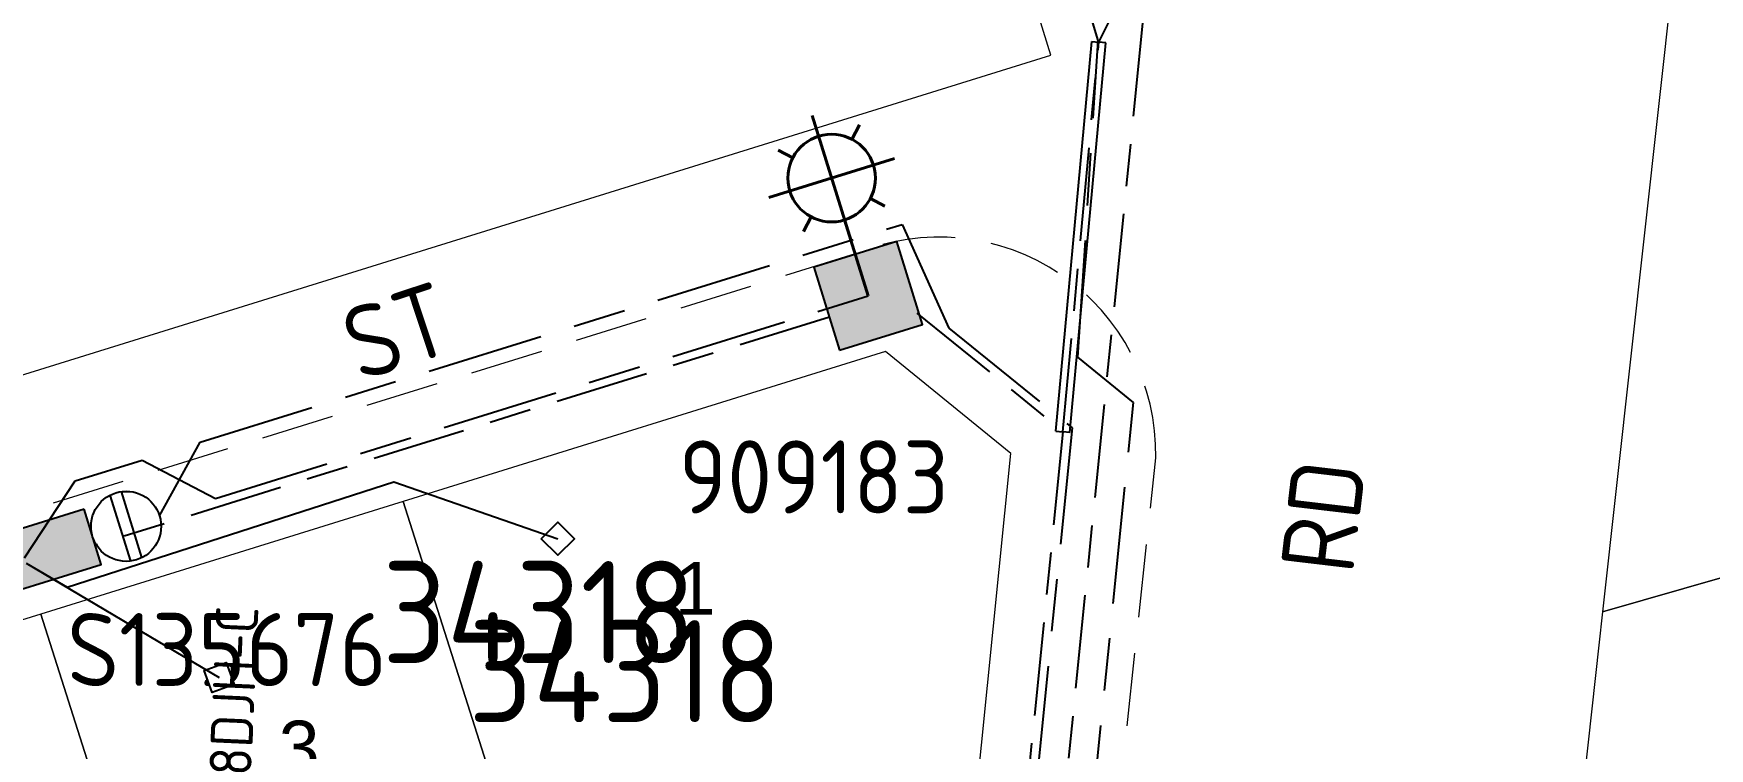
# Model space of a CAD drawing. Header units: metres. Extents: x 305887 to 307188, y 6269913 to 6270847.
# Drawn here: x 306534.3 to 306591.6, y 6270528.9 to 6270553.3 of the extents above; entities that cross this region are included whole.
import ezdxf
from ezdxf.enums import TextEntityAlignment as Align

# ---------------------------------------------------------------- set-up
doc = ezdxf.new("R2010")
doc.units = ezdxf.units.M
for name, pattern in [('Cable Exist UG', [8.2, 4, -1.2, 1.8, -1.2]), ('CENTERX2', [4, 2.5, -0.5, 0.5, -0.5]), ('DASHED', [0.75, 0.5, -0.25])]:
    doc.linetypes.add(name, pattern=pattern)
doc.layers.get('0').update_dxf_attribs({"color": 6})
doc.layers.add('Cadastre Land Parcels_SP_EXT', color=9, linetype='Continuous', lineweight=5)
doc.layers.add('Cadastre Road Names_SP_HV_LV_SL_EXT', color=9, linetype='Continuous', lineweight=5)
for name, color, linetype in [('Equip_HV_EXT', 7, 'Continuous'), ('Equip_LV_EXT', 7, 'Continuous'), ('Equip_SP_SL_EXT', 7, 'Continuous'), ('Mains_HV_EXT', 7, 'Continuous'), ('Mains_LV_EXT', 7, 'Continuous'), ('Mains_LV_SL_EXT', 7, 'Continuous'), ('Services_SP_EXT', 7, 'Continuous'), ('SupportsUG_SP_LV_EXT', 7, 'Continuous'), ('SupportsUG_SP_LV_SL_EXT', 7, 'Continuous'), ('UG_Details_SP_MISC', 7, 'Continuous')]:
    doc.layers.add(name, color=color, linetype=linetype)
doc.styles.add('ARIAL', font='arial.ttf', dxfattribs={"height": 2})
doc.styles.add('COLUMN_LABEL', font='arial.ttf')
doc.styles.add('iecARIAL', font='arial.ttf', dxfattribs={"height": 2})
doc.styles.add('iecISOCP', font='isocp.shx')
doc.styles.add('ieISOCP', font='isocp.shx')
doc.styles.add('POLE_LABEL', font='arial.ttf')
doc.styles.get("Standard").update_dxf_attribs({"font": 'arial.ttf'})
doc.linetypes.add('Cable New UG', pattern='A,7,-0.25,["x",Standard,S=2,R=0,X=0.2,Y=-0.8],-2.1', length=9.35)

# ---------------------------------------------------------------- blocks, each defined once
blk = doc.blocks.new('COLUMN_EXT')
blk.add_hatch(color=256).paths.add_polyline_path([(-1.485, 1.485), (-1.485, -1.485), (1.485, -1.485), (1.485, 1.485)])
blk.add_lwpolyline([(-1.485, -1.485), (1.485, -1.485), (1.485, 1.485), (-1.485, 1.485)], close=True)
for tag, height, style, flags, p in [('ASSET_NUM', 2.5, 'COLUMN_LABEL', 8, (2, 2)), ('STRUCTURE_PLANT_NUMBER', 0.2, 'POLE_LABEL', 9, (1.813, 0.031)), ('STREET_CODE', 0.2, 'COLUMN_LABEL', 9, (1.813, -0.2))]:
    blk.add_attdef(tag, text='', height=height, dxfattribs=dict(style=style, flags=flags)).set_placement(p, align=Align.MIDDLE_LEFT)
at = {"flags": 9}
for tag, p in [('OWNED_BY', (1.813, -0.6)), ('COLUMN_TYPE', (1.813, -0.4)), ('STATE', (1.813, -0.8)), ('USAGE', (1.813, -1)), ('LEGEND', (1.813, -1.2)), ('STREETNAME', (1.813, -1.6)), ('SUBURB', (1.813, -1.8)), ('LOCATION', (1.813, -1.4)), ('NOTES', (1.813, -2))]:
    blk.add_attdef(tag, text='', height=0.2, dxfattribs=at).set_placement(p, align=Align.MIDDLE_LEFT)
at = {"flags": 1}
blk.add_attdef('Z', (1.813, -2.351), '', height=0.2, dxfattribs=at)
blk = doc.blocks.new('PILLAR_EXT')
blk.add_hatch(color=256).paths.add_polyline_path([(-2.475, 0.99), (-2.475, -0.99), (2.475, -0.99), (2.475, 0.99)])
blk.add_lwpolyline([(-2.475, -0.99), (2.475, -0.99), (2.475, 0.99), (-2.475, 0.99)], close=True)
at = {"style": 'iecARIAL', "flags": 8}
blk.add_attdef('ASSET_NUM', (1.5, 3.5), '', height=2.5, dxfattribs=at)
for tag, p, flags in [('OWNED_BY', (0, -0.2), 9), ('STATE', (0, -0.4), 9), ('SUPPORT_TYPE', (0, -0.6), 9), ('USAGE', (0, -0.8), 9), ('LEGEND', (0, -1), 9), ('LOCATION', (0, -1.2), 9), ('STREETNAME', (0, -1.8), 9), ('NOTES', (0, -1.4), 9), ('PARENT', (0, -1.6), 9), ('SUBURB', (0, -2), 1)]:
    blk.add_attdef(tag, p, '', height=0.2, dxfattribs=dict(flags=flags))
blk = doc.blocks.new('SL_LANTERN_EXT')
at = {"lineweight": 40}
for p, q in [((0, 1.968), (0, 6.468)), ((-1.459, 5.676), (-1.061, 5.278)), ((1.458, 5.676), (1.06, 5.278)), ((-2.25, 4.218), (2.25, 4.218)), ((-1.459, 2.759), (-1.061, 3.157)), ((1.458, 2.759), (1.06, 3.157)), ((0, 0), (0, 2.721))]:
    blk.add_line(p, q, dxfattribs=at)
blk.add_circle((0, 4.218), 1.5, dxfattribs=at)
at = {"style": 'iecARIAL', "flags": 8}
blk.add_attdef('ASSET_NUM', (1.5, 1.5), '', height=2.5, dxfattribs=at)
for tag, p, height, flags in [('CONSTRUCTED_VOLTAGE', (0.981, -0.653), 0.2, 9), ('CONTROL_TYPE', (0.981, -0.853), 0.2, 9), ('LANTERN_PURPOSE', (0.981, -1.053), 0.2, 9), ('LANTERN_TYPE', (0.981, -1.253), 0.2, 9), ('LNUMBER', (2.181, -3.253), 2.5, 8), ('OPERATING_VOLTAGE', (0.981, -1.653), 0.2, 9), ('ORIENTATION', (0.981, -1.853), 0.2, 9), ('NO_PHASES', (0.981, -1.453), 0.2, 9), ('OWNED_BY', (0.981, -2.053), 0.2, 9), ('STATE', (0.981, -2.253), 0.2, 9), ('USAGE', (0.981, -2.453), 0.2, 9), ('CEXIST', (0.981, -2.653), 0.2, 9), ('CNEW', (0.981, -2.853), 0.2, 9), ('CNUMBER', (0.981, -3.053), 0.2, 9), ('CREMOVE', (0.981, -3.253), 0.2, 9), ('CREPLACE', (0.981, -3.453), 0.2, 9), ('LKINGHEIGHT', (0.981, -3.653), 0.2, 9), ('LBRACKET', (0.981, -3.853), 0.2, 9), ('LBRACKETVOCAB', (0.981, -4.053), 0.2, 9), ('LCATEGORY', (0.981, -4.253), 0.2, 9), ('LCHARGE1', (0.981, -4.453), 0.2, 9), ('LCHARGE1PERCENT', (0.981, -4.653), 0.2, 9), ('LCHARGE2', (0.981, -4.853), 0.2, 9), ('LCHARGE2PERCENT', (0.981, -5.053), 0.2, 9), ('LCHARGE3', (0.981, -5.253), 0.2, 9), ('LCHARGE3PERCENT', (0.981, -5.453), 0.2, 9), ('LEXIST', (0.981, -5.653), 0.2, 9), ('LLAMP', (0.981, -5.853), 0.2, 9), ('LLAMPVOCAB', (0.981, -6.053), 0.2, 9), ('LMAST', (0.981, -6.253), 0.2, 9), ('LMASTVOCAB', (0.981, -6.453), 0.2, 9), ('LNEW', (0.981, -6.653), 0.2, 9), ('LANTNUMBER', (0.981, -6.853), 0.2, 9), ('LOUTREACH', (0.981, -7.253), 0.2, 9), ('LOUTREACHVOCAB', (0.981, -7.453), 0.2, 9), ('LRATECODE', (0.981, -7.653), 0.2, 9), ('LREMOVE', (0.981, -7.853), 0.2, 9), ('LREPLACE', (0.981, -8.053), 0.2, 9), ('LTYPE', (0.981, -8.253), 0.2, 9), ('LTYPEVOCAB', (0.981, -8.453), 0.2, 9), ('LEGEND', (0.981, -8.653), 0.2, 9), ('STREETNAME', (0.981, -9.253), 0.2, 9), ('LOCATION', (0.981, -8.853), 0.2, 9), ('NOTES', (0.981, -9.053), 0.2, 9), ('SUBURB', (0.981, -9.453), 0.2, 1)]:
    blk.add_attdef(tag, p, '', height=height, dxfattribs=dict(flags=flags))
blk = doc.blocks.new('CCP_EXT')
at = {"flags": 9}
for tag, p in [('OWNED_BY', (0, -1)), ('USAGE', (0, -1.2)), ('STATE', (0, -1.8)), ('LEGEND', (0, -1.4)), ('LIFE_SUPPORT', (0, -1.6)), ('NOTES', (0, -2))]:
    blk.add_attdef(tag, text='', height=0.2, dxfattribs=at).set_placement(p, align=Align.MIDDLE_LEFT)
blk.add_wipeout([(0, 0.566), (0.566, 0), (0, -0.566), (-0.566, 0)])
blk.add_lwpolyline([(-0.566, 0), (0, 0.566), (0.566, 0), (0, -0.566), (-0.566, 0)])
at = {"flags": 1}
blk.add_attdef('Z', (0, 0), '', height=0.2, dxfattribs=at)
at = {"flags": 9}
for tag, p in [('CCP_TYPE', (0, 0)), ('OPERATING_VOLTAGE', (0, -0.6)), ('CONSTRUCTED_VOLTAGE', (0, -0.2)), ('NO_PHASES', (0, -0.4)), ('ORIENTATION', (0, -0.8))]:
    blk.add_attdef(tag, text='', height=0.2, dxfattribs=at).set_placement(p, align=Align.MIDDLE_LEFT)
blk = doc.blocks.new('LV_UG_LINKS_CLOSED_EXT')
blk.add_wipeout([(-1.056, 1.057), (-1.18, 0.916), (-1.286, 0.761), (-1.371, 0.594), (-1.435, 0.417), (-1.476, 0.234), (-1.493, 0.047), (-1.487, -0.14), (-1.458, -0.326), (-1.406, -0.506), (-1.331, -0.678), (-1.236, -0.839), (-1.121, -0.988), (-0.988, -1.12), (-0.84, -1.235), (-0.679, -1.331), (-0.506, -1.406), (-0.326, -1.458), (-0.141, -1.487), (0.047, -1.493), (0.233, -1.476), (0.416, -1.435), (0.593, -1.371), (0.76, -1.286), (0.915, -1.181), (1.056, -1.057), (1.18, -0.916), (1.286, -0.761), (1.371, -0.594), (1.435, -0.417), (1.476, -0.234), (1.493, -0.047), (1.487, 0.14), (1.458, 0.326), (1.406, 0.506), (1.331, 0.678), (1.236, 0.839), (1.121, 0.988), (0.988, 1.12), (0.84, 1.235), (0.679, 1.331), (0.506, 1.406), (0.326, 1.458), (0.141, 1.487), (-0.047, 1.493), (-0.233, 1.476), (-0.416, 1.435), (-0.593, 1.371), (-0.76, 1.286), (-0.915, 1.181)])
for p, q in [((-0.25, -1.479), (-0.25, 1.479)), ((0.25, -1.479), (0.25, 1.479))]:
    blk.add_line(p, q)
blk.add_circle((0, 0), 1.5)
at = {"flags": 9}
for tag, p in [('ACTUAL_STATUS', (0, 0)), ('OPERATING_VOLTAGE', (0, -0.6)), ('ORIENTATION', (0, -0.8)), ('CONSTRUCTED_VOLTAGE', (0, -0.2)), ('NO_PHASES', (0, -0.4)), ('STATE', (0, -1)), ('SWITCH_TYPE', (0, -1.2)), ('USAGE', (0, -1.4)), ('NOTES', (0, -1.6))]:
    blk.add_attdef(tag, text='', height=0.2, dxfattribs=at).set_placement(p, align=Align.MIDDLE_LEFT)
at = {"flags": 1}
blk.add_attdef('Z', (0, 0), '', height=0.2, dxfattribs=at)
blk = doc.blocks.new('*U56')
for p, q in [((-1.6, 0), (-1.6, 54.053)), ((-1.6, 54.053), (-0.8, 54.053)), ((0, 54.053), (-0.8, 54.053)), ((0, 0), (0, 54.053)), ((-1.6, 0), (-0.8, 0)), ((0, 0), (-0.8, 0))]:
    blk.add_line(p, q)
at = {"style": 'ARIAL'}
blk.add_attdef('SWG_TYPE', text='', height=1.8, rotation=90, dxfattribs=at).set_placement((-0.8, 54.798), align=Align.MIDDLE_LEFT)
blk.add_attdef('SUB_TYPE', text='', height=1.8, rotation=90, dxfattribs=at).set_placement((-0.8, -0.757), align=Align.MIDDLE_RIGHT)

msp = doc.modelspace()

# ---------------------------------------------------------------- linework, layer by layer
at = {"layer": 'Cadastre Land Parcels_SP_EXT', "linetype": 'Continuous'}
for points in [[(306440.641, 6270710.348), (306496.984, 6270530.197), (306569.08, 6270552.602), (306519.73, 6270711.948), (306506.864, 6270753.487), (306485.102, 6270823.753), (306475.985, 6270829.678), (306404.209, 6270826.879), (306427.629, 6270751.953), (306440.641, 6270710.348)], [(306728.14, 6270664.827), (306699.815, 6270702.563), (306558.197, 6270657.464), (306590.356, 6270555.178), (306587.959, 6270533.543), (306784.359, 6270589.9), (306773.597, 6270604.24), (306728.14, 6270664.827)], [(306818.77, 6270544.043), (306784.359, 6270589.9), (306587.959, 6270533.543), (306577.47, 6270438.11), (306840.979, 6270514.402), (306818.77, 6270544.043)], [(306567.709, 6270538.971), (306563.419, 6270542.456), (306546.905, 6270537.324), (306555.107, 6270511.519), (306564.903, 6270511.053), (306567.709, 6270538.971)], [(306555.107, 6270511.519), (306546.905, 6270537.324), (306534.509, 6270533.472), (306542.71, 6270507.667), (306555.107, 6270511.519)], [(306542.71, 6270507.667), (306534.509, 6270533.472), (306522.112, 6270529.62), (306530.314, 6270503.818), (306542.71, 6270507.667)]]:
    msp.add_lwpolyline(points, close=True, dxfattribs=at)
at = {"layer": 'Mains_LV_EXT', "linetype": 'Cable Exist UG'}
msp.add_lwpolyline([(306567.393, 6270515.704), (306567.393, 6270515.704), (306567.393, 6270515.704), (306569.573, 6270517.516), (306569.573, 6270517.516), (306571.905, 6270540.716), (306570.002, 6270542.261), (306570.002, 6270542.261), (306570.703, 6270553.107), (306570.182, 6270554.812)], dxfattribs=at)
at = {"layer": 'UG_Details_SP_MISC', "color": 7, "linetype": 'Cable Exist UG', "ltscale": 0.8}
for p, q in [((306570.72, 6270553.047), (306572.529, 6270556.676)), ((306569.492, 6270539.713), (306570.72, 6270553.047)), ((306564.491, 6270543.775), (306569.492, 6270539.713))]:
    msp.add_line(p, q, dxfattribs=at)
at = {"layer": 'UG_Details_SP_MISC'}
for p, q in [((306569.253, 6270539.735), (306570.481, 6270553.069)), ((306569.731, 6270539.691), (306570.959, 6270553.025)), ((306570.481, 6270553.069), (306570.72, 6270553.047)), ((306570.959, 6270553.025), (306570.72, 6270553.047)), ((306569.253, 6270539.735), (306569.492, 6270539.713)), ((306569.731, 6270539.691), (306569.492, 6270539.713))]:
    msp.add_line(p, q, dxfattribs=at)
at = {"layer": 'UG_Details_SP_MISC', "color": 8, "linetype": 'DASHED', "lineweight": 0, "ltscale": 5}
msp.add_line((306567.307, 6270488.624), (306572.669, 6270538.813), dxfattribs=at)
at = {"layer": 'UG_Details_SP_MISC', "color": 7, "linetype": 'Cable Exist UG', "ltscale": 0.8, "flags": 128}
msp.add_lwpolyline([(306569.492, 6270539.713), (306566.845, 6270513.379)], dxfattribs=at)
at = {"layer": 'UG_Details_SP_MISC', "color": 8, "linetype": 'DASHED', "lineweight": 0, "ltscale": 5}
msp.add_arc((306565.254, 6270538.961), 7.416, 358.8546, 112.79624, dxfattribs=at)

# ---------------------------------------------------------------- block references
at = {"layer": 'Equip_SP_SL_EXT', "rotation": 17.26350146555831}
msp.add_blockref('SL_LANTERN_EXT', (306562.826, 6270544.365), dxfattribs=at)
at = {"layer": 'SupportsUG_SP_LV_EXT'}
ref = msp.add_blockref('PILLAR_EXT', (306533.915, 6270535.382), dxfattribs=dict(at, rotation=197.2510830281142))
ref.add_attrib('ASSET_NUM', 'S135676', dxfattribs={"layer": '0', "height": 2.5, "style": 'iecISOCP'}).set_placement((306535.407, 6270532.255), align=Align.MIDDLE_LEFT)
at = {"layer": 'SupportsUG_SP_LV_SL_EXT'}
ref = msp.add_blockref('COLUMN_EXT', (306562.826, 6270544.365), dxfattribs=dict(at, rotation=17.24348343109784))
ref.add_attrib('ASSET_NUM', '909183', dxfattribs={"layer": '0', "height": 2.5, "style": 'iecISOCP'}).set_placement((306556.346, 6270539.414), align=Align.TOP_LEFT)

# ---------------------------------------------------------------- texts
at = {"layer": 'Cadastre Land Parcels_SP_EXT'}
for s, p in [('1', (306556.205, 6270533.451)), ('3', (306542.648, 6270528.02))]:
    msp.add_text(s, height=1.8, dxfattribs=at).set_placement(p)
at = {"layer": 'Cadastre Road Names_SP_HV_LV_SL_EXT', "color": 7, "linetype": 'Continuous', "ltscale": 5, "char_height": 2.5, "attachment_point": 1, "style": 'iecISOCP'}
for s, insert, rotation in [('\\pi5.3766;{\\C2;ST}', (306539.525, 6270542.09), 18.3197), ('\\pi5.3549;{\\C2;RD}', (306576.302, 6270529.765), 83.24858)]:
    msp.add_mtext_dynamic_manual_height_columns(s, width=14.10219, gutter_width=4, heights=[0], dxfattribs=dict(at, insert=insert, rotation=rotation))
at = {"layer": 'Equip_LV_EXT', "color": 2, "linetype": 'Cable New UG', "insert": (306546.568, 6270533.262), "char_height": 3.5, "attachment_point": 1, "style": 'ieISOCP'}
msp.add_mtext_dynamic_manual_height_columns('\\pi2.5726;{\\C1;34318}', width=15.99521, gutter_width=4, heights=[3.957], dxfattribs=at)

# ---------------------------------------------------------------- next in the draw order: block references
at = {"layer": 'Equip_LV_EXT', "xscale": 0.8000000000000002, "yscale": 0.8000000000000002, "zscale": 0.8000000000000002, "rotation": 17.32860020011953}
msp.add_blockref('LV_UG_LINKS_CLOSED_EXT', (306537.424, 6270536.474), dxfattribs=at)
at = {"layer": 'Services_SP_EXT'}
msp.add_blockref('CCP_EXT', (306552.202, 6270536.051), dxfattribs=at)
at = {"layer": 'Services_SP_EXT', "rotation": 155.283788431657}
msp.add_blockref('CCP_EXT', (306540.61, 6270531.301), dxfattribs=at)

# ---------------------------------------------------------------- next in the draw order: linework, layer by layer
at = {"layer": 'Mains_HV_EXT', "linetype": 'Cable Exist UG', "ltscale": 0.8}
msp.add_lwpolyline([(306572.222, 6270553.695), (306572.222, 6270553.695), (306568.116, 6270513.019), (306565.131, 6270513.32), (306559.589, 6270513.583), (306559.827, 6270518.577), (306549.442, 6270519.071)], dxfattribs=at)
at = {"layer": 'Mains_LV_EXT', "linetype": 'Cable Exist UG'}
msp.add_lwpolyline([(306538.57, 6270536.831), (306539.963, 6270539.356), (306539.963, 6270539.356), (306563.987, 6270546.811), (306563.987, 6270546.811), (306565.583, 6270543.257), (306569.807, 6270539.844), (306567.665, 6270518.531)], dxfattribs=at)
at = {"layer": 'Mains_LV_SL_EXT', "linetype": 'Cable Exist UG'}
msp.add_lwpolyline([(306533.946, 6270535.391), (306535.685, 6270538.026), (306535.685, 6270538.026), (306537.977, 6270538.738), (306540.48, 6270537.422), (306562.826, 6270544.365), (306562.826, 6270544.365)], dxfattribs=at)
at = {"layer": 'Services_SP_EXT'}
for points in [[(306534, 6270535.218), (306535.402, 6270534.396), (306535.402, 6270534.396), (306546.585, 6270537.995), (306552.202, 6270536.051)], [(306534, 6270535.218), (306540.61, 6270531.301)]]:
    msp.add_lwpolyline(points, dxfattribs=at)
at = {"layer": 'UG_Details_SP_MISC', "color": 8, "linetype": 'DASHED', "lineweight": 0, "ltscale": 5}
msp.add_line((306562.381, 6270545.798), (306445.332, 6270509.425), dxfattribs=at)
at = {"layer": 'UG_Details_SP_MISC', "color": 7, "linetype": 'Cable Exist UG', "ltscale": 0.8}
msp.add_line((306561.497, 6270543.639), (306536.368, 6270535.83), dxfattribs=at)

# ---------------------------------------------------------------- next in the draw order: block references
at = {"layer": 'Equip_HV_EXT', "linetype": 'CENTERX2'}
ref = msp.add_blockref('*U56', (306539.675, 6270484.112), dxfattribs=dict(at, xscale=0.8, yscale=0.8, zscale=0.8, rotation=357.4565617244509))
ref.add_attrib('SUB_TYPE', 'PS', dxfattribs={"layer": '0', "height": 1.44, "rotation": 87.45656, "style": 'iecISOCP'}).set_placement((306539.008, 6270483.535), align=Align.MIDDLE_RIGHT)
ref.add_attrib('SWG_TYPE', '8DJH-C', dxfattribs={"layer": '0', "height": 1.44, "rotation": 87.45656, "style": 'iecISOCP'}).set_placement((306540.981, 6270527.936), align=Align.MIDDLE_LEFT)

# ---------------------------------------------------------------- next in the draw order: texts
at = {"layer": 'Equip_HV_EXT', "color": 2, "linetype": 'Cable New UG', "insert": (306543.616, 6270535.285), "char_height": 3.5, "attachment_point": 1, "style": 'ieISOCP'}
msp.add_mtext_dynamic_manual_height_columns('\\pi2.5726;{\\C1;34318}', width=15.99521, gutter_width=4, heights=[3.957], dxfattribs=at)

doc.saveas('drawing.dxf')
